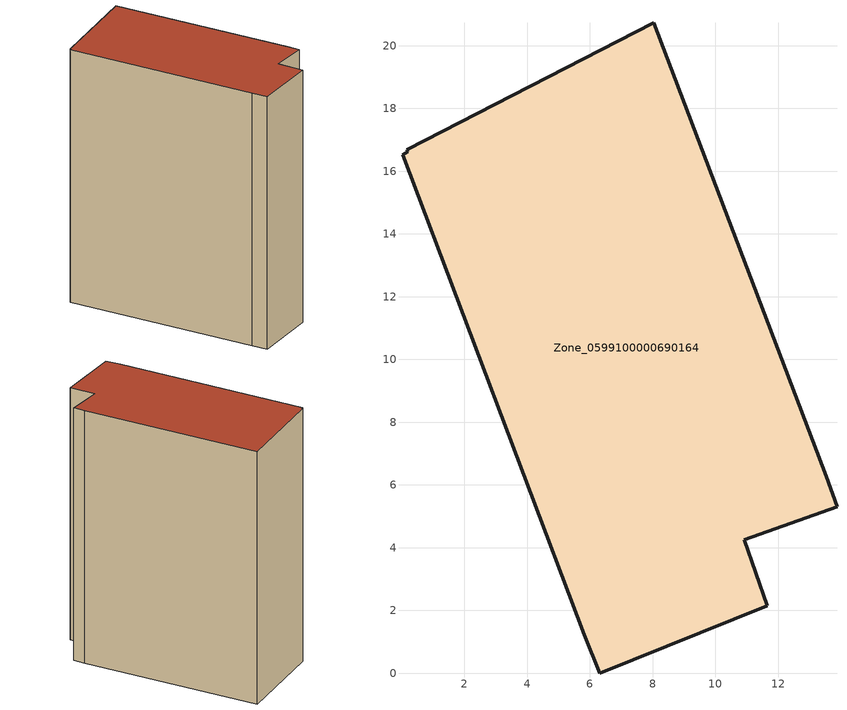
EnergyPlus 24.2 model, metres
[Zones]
Zone_0599100000690164
 floor ground (C_G): 13.88,5.3 10.92,4.25 11.65,2.15 6.32,0 5.82,1.22 0.03,16.53 0.19,16.61 0.16,16.69 8.03,20.73 13.53,6.27 z2.01
 wall outside (C_F): 5.82,1.22 6.32,0 11.65,2.15 10.92,4.25 13.88,5.3 13.53,6.27 8.03,20.73 0.16,16.69 0.19,16.61 0.03,16.53 5.82,1.22 z2.01:23.54
 roof outside (C_R): 0.19,16.61 0.03,16.53 5.82,1.22 6.32,0 11.65,2.15 10.92,4.25 13.88,5.3 13.53,6.27 8.03,20.73 0.16,16.69 z23.54
[BUILDING]
Pand.0599100000690164: North Axis=0; Terrain=City; Loads Convergence Tolerance Value=0.04; Temperature Convergence Tolerance Value=0.4; Solar Distribution=FullExterior; Maximum Number of Warmup Days=25; Minimum Number of Warmup Days=1
[Site:Location]
Rotterdam.The.Hague.AP_ZH_NLD Design_Conditions: Latitude=51.96; Longitude=4.45; Time Zone=1; Elevation=-4.5
[SITE:GROUNDTEMPERATURE:BUILDINGSURFACE]
18, 18, 18, 18, 18, 18, 18, 18, 18, 18, 18, 18
[MATERIAL] Thermal Absorptance=0.9; Solar Absorptance=0.7; Visible Absorptance=0.7
Name | Roughness | Thickness | Conductivity | Density | Specific Heat
G.TI.1946 | MediumSmooth | 0.15 | 1 | 540 | 1210
F.TI.1946 | Rough | 0.3 | 0.857143 | 1920 | 840
R.TI.1946 | MediumRough | 0.2 | 0.1 | 1500 | 1000
[CONSTRUCTION]
C_G: G.TI.1946
C_F: F.TI.1946
C_R: R.TI.1946
[ZONE]
Zone_0599100000690164: Type=1; Multiplier=1; Ceiling Height=Autocalculate; Volume=Autocalculate; Floor Area=autocalculate; Part of Total Floor Area=Yes
[ZONEINFILTRATION:DESIGNFLOWRATE]
Infil_Zone_0599100000690164: Zone or ZoneList or Space or SpaceList=Zone_0599100000690164; Schedule=AlwaysOn; Design Flow Rate Calculation Method=Flow/Area; Flow Rate per Floor Area=0.003; Constant Term Coefficient=1; Temperature Term Coefficient=0; Velocity Term Coefficient=0; Velocity Squared Term Coefficient=0
[HVACTEMPLATE:ZONE:IDEALLOADSAIRSYSTEM]
Zone_0599100000690164: Maximum Heating Supply Air Temperature=50; Minimum Cooling Supply Air Temperature=13; Maximum Heating Supply Air Humidity Ratio=0.0156; Minimum Cooling Supply Air Humidity Ratio=0.0077; Heating Limit=NoLimit; Cooling Limit=NoLimit; Dehumidification Control Type=ConstantSensibleHeatRatio; Cooling Sensible Heat Ratio=0.7; Dehumidification Setpoint=60; Humidification Control Type=None; Humidification Setpoint=30; Outdoor Air Method=None; Outdoor Air Flow Rate per Person=0.00944; Outdoor Air Flow Rate per Zone Floor Area=0; Outdoor Air Flow Rate per Zone=0; Demand Controlled Ventilation Type=None; Outdoor Air Economizer Type=NoEconomizer; Heat Recovery Type=None; Sensible Heat Recovery Effectiveness=0.7; Latent Heat Recovery Effectiveness=0.65
[ZONECONTROL:THERMOSTAT]
ThermostatControl_Zone_0599100000690164: Zone or ZoneList=Zone_0599100000690164; Control Type Schedule=DualSetpointControlType; Control 1=Thermostat_Zone_0599100000690164; Temperature Difference Between Cutout And Setpoint=0
[THERMOSTATSETPOINT:DUALSETPOINT]
Thermostat_Zone_0599100000690164: Heating Setpoint Temperature Schedule=HeatingSetpoint_Zone_0599100000690164; Cooling Setpoint Temperature Schedule=CoolingSetpoint_Zone_0599100000690164
[SCHEDULE:COMPACT]
HeatingSetpoint_Zone_0599100000690164: Through: 12/31, For: AllDays, Until: 24:00, 21
CoolingSetpoint_Zone_0599100000690164: Through: 12/31, For: AllDays, Until: 24:00, 24
DualSetpointControlType: Through: 12/31, For: AllDays, Until: 24:00, 4
AlwaysOn: Through: 12/31, For: AllDays, Until: 24:00, 1
